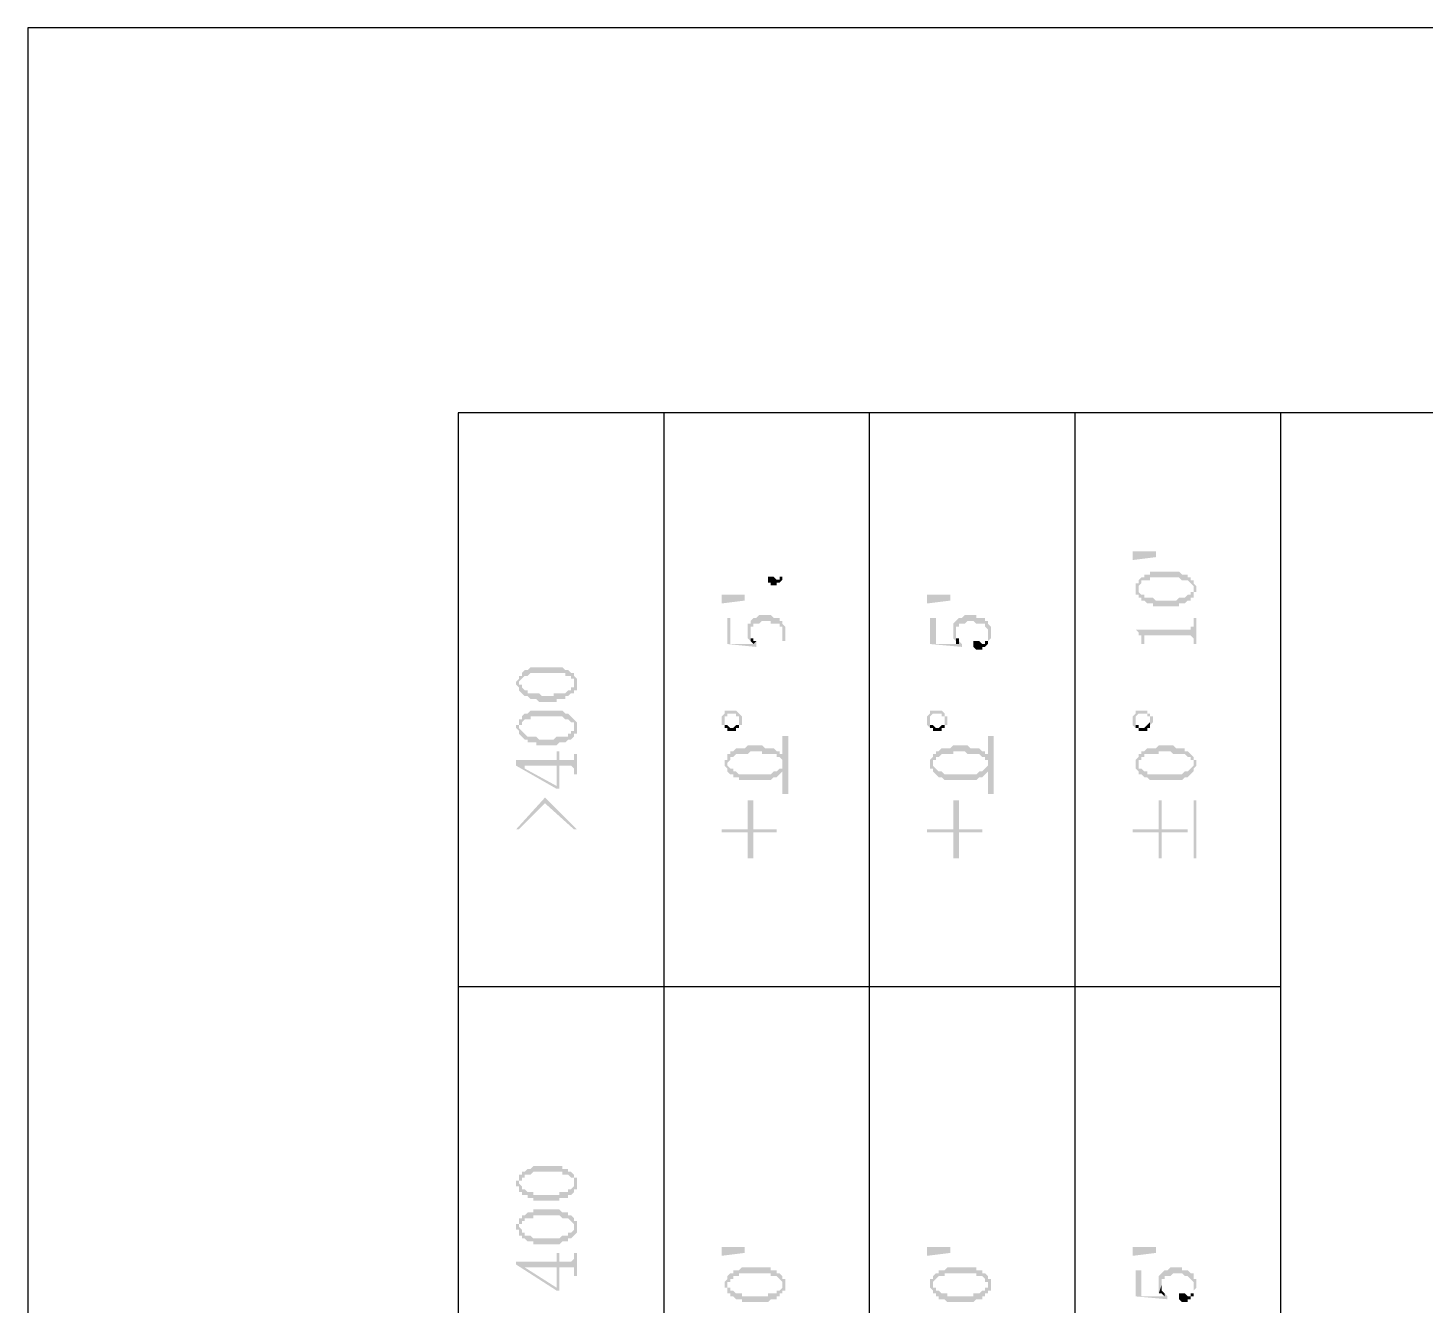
# Model space of a CAD drawing. Header units: millimetres. Extents: x 1448 to 2566, y 1057 to 1416.
# Drawn here: x 1692.69 to 1714.47, y 1395.66 to 1415.56 of the extents above; entities that cross this region are included whole.
import ezdxf

# ---------------------------------------------------------------- set-up
doc = ezdxf.new("R2010")
doc.units = ezdxf.units.MM

msp = doc.modelspace()

# ---------------------------------------------------------------- hatches: boundary and pattern name
at = {"transparency": 33554559}
for points in [[(1709.91393, 1407.40445), (1710.27498, 1407.40445), (1710.27498, 1407.31419), (1709.91393, 1407.26906)], [(1704.22727, 1406.96375), (1704.22727, 1406.91862), (1704.27241, 1406.91862), (1704.27241, 1406.87349), (1704.36267, 1406.87349), (1704.36267, 1406.91862), (1704.4078, 1406.91862), (1704.45293, 1406.96375), (1704.45293, 1407.14428), (1704.45293, 1407.05402), (1704.45293, 1407.00888), (1704.4078, 1407.00888), (1704.4078, 1406.96375), (1704.36267, 1406.96375), (1704.31754, 1407.00888), (1704.22727, 1407.00888)], [(1709.95906, 1406.81773), (1709.95906, 1406.7726), (1709.95906, 1406.72747), (1710.00419, 1406.72747), (1710.00419, 1406.68234), (1710.00419, 1406.81773), (1710.00419, 1406.86287), (1710.00419, 1406.86287), (1710.04932, 1406.908), (1710.04932, 1406.95313), (1710.18472, 1406.95313), (1710.18472, 1406.99826), (1710.63604, 1406.99826), (1710.68117, 1406.95313), (1710.77144, 1406.95313), (1710.81657, 1406.908), (1710.81657, 1406.908), (1710.8617, 1406.86287), (1710.8617, 1406.81773), (1710.8617, 1406.95313), (1710.81657, 1406.95313), (1710.81657, 1406.99826), (1710.77144, 1406.99826), (1710.77144, 1407.04339), (1710.68117, 1407.04339), (1710.63604, 1407.08853), (1710.18472, 1407.08853), (1710.18472, 1407.04339), (1710.09446, 1407.04339), (1710.09446, 1406.99826), (1710.04932, 1406.99826), (1710.00419, 1406.95313), (1710.00419, 1406.908), (1709.95906, 1406.908), (1709.95906, 1406.86287), (1709.95906, 1406.86287)], [(1710.00419, 1406.68234), (1710.04932, 1406.68234), (1710.04932, 1406.63721), (1710.09446, 1406.63721), (1710.13959, 1406.59207), (1710.22985, 1406.59207), (1710.22985, 1406.54694), (1710.63604, 1406.54694), (1710.63604, 1406.59207), (1710.72631, 1406.59207), (1710.77144, 1406.63721), (1710.81657, 1406.63721), (1710.81657, 1406.68234), (1710.8617, 1406.68234), (1710.8617, 1406.72747), (1710.8617, 1406.7726), (1710.90683, 1406.7726), (1710.90683, 1406.81773), (1710.90683, 1406.86287), (1710.90683, 1406.86287), (1710.8617, 1406.908), (1710.8617, 1406.95313), (1710.8617, 1406.81773), (1710.8617, 1406.7726), (1710.81657, 1406.7726), (1710.81657, 1406.72747), (1710.77144, 1406.72747), (1710.72631, 1406.68234), (1710.63604, 1406.68234), (1710.59091, 1406.63721), (1710.27498, 1406.63721), (1710.22985, 1406.68234), (1710.09446, 1406.68234), (1710.09446, 1406.72747), (1710.04932, 1406.72747), (1710.00419, 1406.7726), (1710.00419, 1406.81773), (1710.00419, 1406.81773)], [(1703.50516, 1406.72747), (1703.86622, 1406.72747), (1703.86622, 1406.63721), (1703.50516, 1406.59207)], [(1706.70954, 1406.72747), (1707.0706, 1406.72747), (1707.0706, 1406.63721), (1706.70954, 1406.59207)], [(1703.59542, 1406.36641), (1703.59542, 1405.96022), (1704.04674, 1405.91509), (1704.04674, 1405.96022), (1704.04674, 1406.00535), (1704.00161, 1405.96022), (1703.64055, 1405.96022), (1703.64055, 1406.36641)], [(1703.91135, 1406.18588), (1703.91135, 1406.09562), (1703.91135, 1406.05049), (1703.91135, 1406.05049), (1703.95648, 1406.00535), (1703.95648, 1406.14075), (1703.95648, 1406.23102), (1704.00161, 1406.23102), (1704.00161, 1406.27615), (1704.09188, 1406.27615), (1704.13701, 1406.32128), (1704.27241, 1406.32128), (1704.27241, 1406.27615), (1704.4078, 1406.27615), (1704.4078, 1406.23102), (1704.45293, 1406.23102), (1704.45293, 1406.18588), (1704.45293, 1406.14075), (1704.45293, 1406.00535), (1704.49807, 1406.00535), (1704.49807, 1406.05049), (1704.49807, 1406.14075), (1704.49807, 1406.18588), (1704.49807, 1406.23102), (1704.45293, 1406.27615), (1704.45293, 1406.32128), (1704.4078, 1406.32128), (1704.4078, 1406.36641), (1704.31754, 1406.36641), (1704.27241, 1406.41154), (1704.09188, 1406.41154), (1704.04674, 1406.36641), (1704.00161, 1406.36641), (1703.95648, 1406.32128), (1703.95648, 1406.27615), (1703.91135, 1406.27615), (1703.91135, 1406.23102)], [(1706.75467, 1406.36641), (1706.75467, 1405.96022), (1707.25113, 1405.91509), (1707.25113, 1405.96022), (1707.25113, 1405.96022), (1707.206, 1406.00535), (1707.206, 1405.96022), (1706.84494, 1405.96022), (1706.84494, 1406.36641)], [(1707.11573, 1406.18588), (1707.11573, 1406.09562), (1707.11573, 1406.05049), (1707.11573, 1406.05049), (1707.16086, 1406.00535), (1707.16086, 1406.14075), (1707.16086, 1406.23102), (1707.206, 1406.23102), (1707.206, 1406.27615), (1707.29626, 1406.27615), (1707.34139, 1406.32128), (1707.43166, 1406.32128), (1707.47679, 1406.27615), (1707.61219, 1406.27615), (1707.61219, 1406.23102), (1707.61219, 1406.23102), (1707.65732, 1406.18588), (1707.65732, 1406.14075), (1707.65732, 1406.00535), (1707.65732, 1406.00535), (1707.70245, 1406.05049), (1707.70245, 1406.14075), (1707.70245, 1406.18588), (1707.70245, 1406.23102), (1707.65732, 1406.27615), (1707.65732, 1406.32128), (1707.61219, 1406.32128), (1707.61219, 1406.36641), (1707.47679, 1406.36641), (1707.47679, 1406.41154), (1707.29626, 1406.41154), (1707.25113, 1406.36641), (1707.206, 1406.36641), (1707.16086, 1406.32128), (1707.16086, 1406.32128), (1707.11573, 1406.27615), (1707.11573, 1406.23102)], [(1709.95906, 1406.18588), (1709.95906, 1406.18588), (1710.00419, 1406.14075), (1710.00419, 1406.09562), (1710.04932, 1406.09562), (1710.04932, 1406.05049), (1710.04932, 1405.96022), (1710.09446, 1405.96022), (1710.09446, 1406.05049), (1710.09446, 1406.09562), (1710.81657, 1406.09562), (1710.8617, 1406.05049), (1710.8617, 1405.96022), (1710.90683, 1405.96022), (1710.90683, 1406.36641), (1710.8617, 1406.36641), (1710.8617, 1406.27615), (1710.8617, 1406.23102), (1710.81657, 1406.23102), (1710.81657, 1406.18588), (1710.77144, 1406.18588)], [(1703.95648, 1406.00535), (1703.95648, 1406.00535), (1704.00161, 1405.96022), (1704.00161, 1405.96022), (1704.04674, 1406.00535), (1704.00161, 1406.00535), (1704.00161, 1406.05049), (1703.95648, 1406.05049), (1703.95648, 1406.09562), (1703.95648, 1406.14075)], [(1707.16086, 1406.00535), (1707.16086, 1405.96022), (1707.206, 1405.96022), (1707.206, 1406.00535), (1707.206, 1406.05049), (1707.16086, 1406.05049), (1707.16086, 1406.09562), (1707.16086, 1406.14075)], [(1707.43166, 1405.96022), (1707.43166, 1405.91509), (1707.43166, 1405.91509), (1707.47679, 1405.86996), (1707.56705, 1405.86996), (1707.56705, 1405.91509), (1707.61219, 1405.91509), (1707.65732, 1405.96022), (1707.65732, 1406.14075), (1707.65732, 1406.05049), (1707.65732, 1406.00535), (1707.61219, 1406.00535), (1707.61219, 1405.96022), (1707.56705, 1405.96022), (1707.52192, 1406.00535), (1707.43166, 1406.00535)], [(1700.30077, 1405.32837), (1700.30077, 1405.32837), (1700.34591, 1405.28324), (1700.34591, 1405.23811), (1700.34591, 1405.3735), (1700.34591, 1405.3735), (1700.39104, 1405.41864), (1700.39104, 1405.41864), (1700.43617, 1405.46377), (1700.4813, 1405.46377), (1700.52643, 1405.5089), (1701.06802, 1405.5089), (1701.06802, 1405.46377), (1701.15829, 1405.46377), (1701.15829, 1405.41864), (1701.20342, 1405.41864), (1701.20342, 1405.3735), (1701.20342, 1405.32837), (1701.20342, 1405.5089), (1701.15829, 1405.5089), (1701.11315, 1405.55403), (1701.06802, 1405.55403), (1701.02289, 1405.59917), (1700.52643, 1405.59917), (1700.4813, 1405.55403), (1700.43617, 1405.55403), (1700.39104, 1405.5089), (1700.39104, 1405.46377), (1700.34591, 1405.46377), (1700.34591, 1405.41864), (1700.34591, 1405.41864), (1700.30077, 1405.3735)], [(1700.34591, 1405.23811), (1700.39104, 1405.19298), (1700.39104, 1405.19298), (1700.43617, 1405.14784), (1700.4813, 1405.14784), (1700.52643, 1405.10271), (1700.6167, 1405.10271), (1700.66183, 1405.05758), (1700.93262, 1405.05758), (1700.93262, 1405.10271), (1701.06802, 1405.10271), (1701.06802, 1405.14784), (1701.11315, 1405.14784), (1701.15829, 1405.19298), (1701.20342, 1405.19298), (1701.20342, 1405.23811), (1701.24855, 1405.23811), (1701.24855, 1405.28324), (1701.24855, 1405.32837), (1701.24855, 1405.3735), (1701.24855, 1405.41864), (1701.24855, 1405.41864), (1701.20342, 1405.46377), (1701.20342, 1405.32837), (1701.20342, 1405.28324), (1701.15829, 1405.28324), (1701.15829, 1405.23811), (1701.11315, 1405.23811), (1701.06802, 1405.19298), (1700.88749, 1405.19298), (1700.88749, 1405.14784), (1700.70696, 1405.14784), (1700.66183, 1405.19298), (1700.4813, 1405.19298), (1700.4813, 1405.23811), (1700.43617, 1405.23811), (1700.39104, 1405.28324), (1700.39104, 1405.32837), (1700.34591, 1405.32837)], [(1700.30077, 1404.65139), (1700.30077, 1404.65139), (1700.34591, 1404.60626), (1700.34591, 1404.56113), (1700.34591, 1404.65139), (1700.34591, 1404.69652), (1700.39104, 1404.69652), (1700.39104, 1404.74165), (1700.39104, 1404.74165), (1700.43617, 1404.78679), (1700.52643, 1404.78679), (1700.52643, 1404.83192), (1701.02289, 1404.83192), (1701.06802, 1404.78679), (1701.11315, 1404.78679), (1701.15829, 1404.74165), (1701.20342, 1404.74165), (1701.20342, 1404.69652), (1701.20342, 1404.65139), (1701.20342, 1404.78679), (1701.20342, 1404.78679), (1701.15829, 1404.83192), (1701.15829, 1404.83192), (1701.11315, 1404.87705), (1701.06802, 1404.87705), (1701.02289, 1404.92218), (1700.52643, 1404.92218), (1700.4813, 1404.87705), (1700.43617, 1404.87705), (1700.39104, 1404.83192), (1700.39104, 1404.78679), (1700.34591, 1404.78679), (1700.34591, 1404.74165), (1700.34591, 1404.69652), (1700.30077, 1404.69652)], [(1703.50516, 1404.78679), (1703.50516, 1404.74165), (1703.50516, 1404.69652), (1703.55029, 1404.69652), (1703.55029, 1404.65139), (1703.55029, 1404.78679), (1703.55029, 1404.83192), (1703.59542, 1404.83192), (1703.59542, 1404.87705), (1703.73082, 1404.87705), (1703.73082, 1404.83192), (1703.77595, 1404.83192), (1703.77595, 1404.65139), (1703.77595, 1404.69652), (1703.82108, 1404.69652), (1703.82108, 1404.74165), (1703.82108, 1404.78679), (1703.82108, 1404.83192), (1703.82108, 1404.83192), (1703.77595, 1404.87705), (1703.77595, 1404.87705), (1703.73082, 1404.92218), (1703.55029, 1404.92218), (1703.55029, 1404.87705), (1703.55029, 1404.87705), (1703.50516, 1404.83192), (1703.50516, 1404.83192)], [(1706.70954, 1404.78679), (1706.70954, 1404.74165), (1706.70954, 1404.69652), (1706.70954, 1404.69652), (1706.75467, 1404.65139), (1706.75467, 1404.78679), (1706.75467, 1404.83192), (1706.75467, 1404.83192), (1706.79981, 1404.87705), (1706.9352, 1404.87705), (1706.9352, 1404.83192), (1706.98034, 1404.83192), (1706.98034, 1404.65139), (1706.98034, 1404.69652), (1707.02547, 1404.69652), (1707.02547, 1404.74165), (1707.02547, 1404.78679), (1707.02547, 1404.83192), (1706.98034, 1404.83192), (1706.98034, 1404.87705), (1706.98034, 1404.87705), (1706.9352, 1404.92218), (1706.75467, 1404.92218), (1706.75467, 1404.87705), (1706.75467, 1404.87705), (1706.70954, 1404.83192), (1706.70954, 1404.83192)], [(1709.91393, 1404.78679), (1709.91393, 1404.74165), (1709.91393, 1404.69652), (1709.91393, 1404.69652), (1709.95906, 1404.65139), (1709.95906, 1404.78679), (1709.95906, 1404.83192), (1709.95906, 1404.83192), (1710.00419, 1404.87705), (1710.13959, 1404.87705), (1710.13959, 1404.83192), (1710.18472, 1404.83192), (1710.18472, 1404.65139), (1710.18472, 1404.69652), (1710.18472, 1404.69652), (1710.22985, 1404.74165), (1710.22985, 1404.78679), (1710.22985, 1404.83192), (1710.18472, 1404.83192), (1710.18472, 1404.87705), (1710.13959, 1404.87705), (1710.13959, 1404.92218), (1709.95906, 1404.92218), (1709.95906, 1404.87705), (1709.95906, 1404.87705), (1709.91393, 1404.83192), (1709.91393, 1404.83192)], [(1700.34591, 1404.56113), (1700.39104, 1404.51599), (1700.39104, 1404.51599), (1700.43617, 1404.47086), (1700.4813, 1404.47086), (1700.4813, 1404.42573), (1700.6167, 1404.42573), (1700.6167, 1404.3806), (1700.93262, 1404.3806), (1700.97776, 1404.42573), (1701.06802, 1404.42573), (1701.11315, 1404.47086), (1701.15829, 1404.47086), (1701.20342, 1404.51599), (1701.20342, 1404.56113), (1701.24855, 1404.56113), (1701.24855, 1404.60626), (1701.24855, 1404.65139), (1701.24855, 1404.69652), (1701.24855, 1404.74165), (1701.24855, 1404.74165), (1701.20342, 1404.78679), (1701.20342, 1404.65139), (1701.20342, 1404.60626), (1701.15829, 1404.60626), (1701.15829, 1404.56113), (1701.11315, 1404.56113), (1701.11315, 1404.51599), (1700.93262, 1404.51599), (1700.88749, 1404.47086), (1700.66183, 1404.47086), (1700.6167, 1404.51599), (1700.4813, 1404.51599), (1700.43617, 1404.56113), (1700.43617, 1404.56113), (1700.39104, 1404.60626), (1700.39104, 1404.60626), (1700.34591, 1404.65139), (1700.34591, 1404.65139)], [(1703.55029, 1404.65139), (1703.59542, 1404.65139), (1703.59542, 1404.60626), (1703.73082, 1404.60626), (1703.73082, 1404.65139), (1703.77595, 1404.65139), (1703.77595, 1404.78679), (1703.77595, 1404.74165), (1703.77595, 1404.69652), (1703.73082, 1404.69652), (1703.68569, 1404.65139), (1703.64055, 1404.65139), (1703.59542, 1404.69652), (1703.55029, 1404.69652), (1703.55029, 1404.78679), (1703.55029, 1404.78679)], [(1706.75467, 1404.65139), (1706.79981, 1404.65139), (1706.79981, 1404.60626), (1706.9352, 1404.60626), (1706.9352, 1404.65139), (1706.98034, 1404.65139), (1706.98034, 1404.78679), (1706.98034, 1404.74165), (1706.98034, 1404.69652), (1706.9352, 1404.69652), (1706.89007, 1404.65139), (1706.84494, 1404.65139), (1706.79981, 1404.69652), (1706.75467, 1404.69652), (1706.75467, 1404.78679), (1706.75467, 1404.78679)], [(1709.95906, 1404.65139), (1710.00419, 1404.65139), (1710.00419, 1404.60626), (1710.13959, 1404.60626), (1710.13959, 1404.65139), (1710.18472, 1404.65139), (1710.18472, 1404.78679), (1710.18472, 1404.74165), (1710.18472, 1404.74165), (1710.13959, 1404.69652), (1710.13959, 1404.69652), (1710.09446, 1404.65139), (1710.00419, 1404.65139), (1710.00419, 1404.69652), (1709.95906, 1404.69652), (1709.95906, 1404.78679), (1709.95906, 1404.78679)], [(1703.55029, 1404.1098), (1703.55029, 1404.06467), (1703.55029, 1404.06467), (1703.59542, 1404.01954), (1703.59542, 1403.97441), (1703.59542, 1404.1098), (1703.59542, 1404.1098), (1703.64055, 1404.15494), (1703.64055, 1404.20007), (1703.68569, 1404.20007), (1703.73082, 1404.2452), (1703.91135, 1404.2452), (1703.95648, 1404.29033), (1704.13701, 1404.29033), (1704.13701, 1404.2452), (1704.36267, 1404.2452), (1704.36267, 1404.20007), (1704.4078, 1404.20007), (1704.45293, 1404.15494), (1704.45293, 1404.1098), (1704.45293, 1404.2452), (1704.4078, 1404.2452), (1704.4078, 1404.29033), (1704.36267, 1404.29033), (1704.31754, 1404.33546), (1704.18214, 1404.33546), (1704.13701, 1404.3806), (1703.91135, 1404.3806), (1703.86622, 1404.33546), (1703.73082, 1404.33546), (1703.68569, 1404.29033), (1703.64055, 1404.29033), (1703.64055, 1404.2452), (1703.59542, 1404.2452), (1703.59542, 1404.20007), (1703.59542, 1404.15494), (1703.55029, 1404.15494)], [(1704.5432, 1403.62397), (1704.5432, 1404.52661), (1704.45293, 1404.52661), (1704.45293, 1403.62397)], [(1706.75467, 1404.1098), (1706.75467, 1404.06467), (1706.75467, 1404.01954), (1706.79981, 1404.01954), (1706.79981, 1403.97441), (1706.79981, 1404.1098), (1706.79981, 1404.15494), (1706.84494, 1404.15494), (1706.84494, 1404.20007), (1706.89007, 1404.20007), (1706.9352, 1404.2452), (1707.11573, 1404.2452), (1707.11573, 1404.29033), (1707.29626, 1404.29033), (1707.34139, 1404.2452), (1707.52192, 1404.2452), (1707.56705, 1404.20007), (1707.61219, 1404.20007), (1707.61219, 1404.15494), (1707.65732, 1404.15494), (1707.65732, 1404.1098), (1707.65732, 1404.2452), (1707.61219, 1404.2452), (1707.61219, 1404.29033), (1707.56705, 1404.29033), (1707.52192, 1404.33546), (1707.38653, 1404.33546), (1707.34139, 1404.3806), (1707.11573, 1404.3806), (1707.0706, 1404.33546), (1706.9352, 1404.33546), (1706.89007, 1404.29033), (1706.84494, 1404.29033), (1706.84494, 1404.2452), (1706.79981, 1404.2452), (1706.79981, 1404.20007), (1706.79981, 1404.20007), (1706.75467, 1404.15494)], [(1707.74758, 1403.62397), (1707.74758, 1404.52661), (1707.65732, 1404.52661), (1707.65732, 1403.62397)], [(1709.95906, 1404.1098), (1709.95906, 1404.06467), (1709.95906, 1404.01954), (1709.95906, 1404.01954), (1710.00419, 1403.97441), (1710.00419, 1404.1098), (1710.00419, 1404.15494), (1710.04932, 1404.15494), (1710.04932, 1404.20007), (1710.09446, 1404.20007), (1710.09446, 1404.2452), (1710.32012, 1404.2452), (1710.32012, 1404.29033), (1710.50065, 1404.29033), (1710.54578, 1404.2452), (1710.72631, 1404.2452), (1710.77144, 1404.20007), (1710.81657, 1404.20007), (1710.81657, 1404.15494), (1710.8617, 1404.15494), (1710.8617, 1404.1098), (1710.8617, 1404.20007), (1710.81657, 1404.2452), (1710.81657, 1404.2452), (1710.77144, 1404.29033), (1710.72631, 1404.29033), (1710.72631, 1404.33546), (1710.59091, 1404.33546), (1710.54578, 1404.3806), (1710.32012, 1404.3806), (1710.27498, 1404.33546), (1710.13959, 1404.33546), (1710.09446, 1404.29033), (1710.04932, 1404.29033), (1710.04932, 1404.2452), (1710.00419, 1404.2452), (1710.00419, 1404.20007), (1710.00419, 1404.20007), (1709.95906, 1404.15494)], [(1700.30077, 1404.15494), (1700.30077, 1404.06467), (1700.93262, 1403.70361), (1700.97776, 1403.70361), (1700.97776, 1404.06467), (1701.15829, 1404.06467), (1701.20342, 1404.01954), (1701.20342, 1403.92927), (1701.24855, 1403.92927), (1701.24855, 1404.2452), (1701.20342, 1404.2452), (1701.20342, 1404.20007), (1701.20342, 1404.15494), (1700.97776, 1404.15494), (1700.97776, 1404.29033), (1700.93262, 1404.29033), (1700.93262, 1403.74875), (1700.43617, 1404.01954), (1700.43617, 1404.06467)], [(1700.30077, 1404.15494), (1700.43617, 1404.06467), (1700.93262, 1404.06467), (1700.93262, 1403.74875), (1700.93262, 1404.15494)], [(1703.59542, 1403.97441), (1703.64055, 1403.92927), (1703.68569, 1403.92927), (1703.68569, 1403.88414), (1703.77595, 1403.88414), (1703.77595, 1403.83901), (1704.27241, 1403.83901), (1704.31754, 1403.88414), (1704.36267, 1403.88414), (1704.4078, 1403.92927), (1704.4078, 1403.92927), (1704.45293, 1403.97441), (1704.45293, 1404.01954), (1704.49807, 1404.01954), (1704.49807, 1404.06467), (1704.49807, 1404.1098), (1704.49807, 1404.15494), (1704.49807, 1404.15494), (1704.45293, 1404.20007), (1704.45293, 1404.06467), (1704.45293, 1404.01954), (1704.4078, 1404.01954), (1704.36267, 1403.97441), (1704.31754, 1403.97441), (1704.27241, 1403.92927), (1703.77595, 1403.92927), (1703.73082, 1403.97441), (1703.68569, 1403.97441), (1703.68569, 1404.01954), (1703.64055, 1404.01954), (1703.59542, 1404.06467), (1703.59542, 1404.1098)], [(1706.79981, 1403.97441), (1706.84494, 1403.92927), (1706.84494, 1403.92927), (1706.89007, 1403.88414), (1706.9352, 1403.88414), (1706.98034, 1403.83901), (1707.47679, 1403.83901), (1707.52192, 1403.88414), (1707.56705, 1403.88414), (1707.61219, 1403.92927), (1707.61219, 1403.92927), (1707.65732, 1403.97441), (1707.65732, 1404.01954), (1707.70245, 1404.01954), (1707.70245, 1404.06467), (1707.70245, 1404.1098), (1707.70245, 1404.15494), (1707.70245, 1404.15494), (1707.65732, 1404.20007), (1707.65732, 1404.06467), (1707.65732, 1404.06467), (1707.61219, 1404.01954), (1707.61219, 1404.01954), (1707.56705, 1403.97441), (1707.52192, 1403.97441), (1707.47679, 1403.92927), (1706.98034, 1403.92927), (1706.9352, 1403.97441), (1706.89007, 1403.97441), (1706.84494, 1404.01954), (1706.84494, 1404.01954), (1706.79981, 1404.06467), (1706.79981, 1404.1098)], [(1710.00419, 1403.97441), (1710.00419, 1403.92927), (1710.04932, 1403.92927), (1710.09446, 1403.88414), (1710.13959, 1403.88414), (1710.18472, 1403.83901), (1710.68117, 1403.83901), (1710.72631, 1403.88414), (1710.77144, 1403.88414), (1710.81657, 1403.92927), (1710.81657, 1403.92927), (1710.8617, 1403.97441), (1710.8617, 1404.01954), (1710.8617, 1404.01954), (1710.90683, 1404.06467), (1710.90683, 1404.1098), (1710.90683, 1404.15494), (1710.8617, 1404.15494), (1710.8617, 1404.20007), (1710.8617, 1404.06467), (1710.8617, 1404.06467), (1710.81657, 1404.01954), (1710.81657, 1404.01954), (1710.77144, 1403.97441), (1710.72631, 1403.97441), (1710.68117, 1403.92927), (1710.13959, 1403.92927), (1710.13959, 1403.97441), (1710.09446, 1403.97441), (1710.04932, 1404.01954), (1710.00419, 1404.01954), (1710.00419, 1404.06467), (1710.00419, 1404.1098)], [(1700.30077, 1403.07176), (1700.34591, 1403.07176), (1700.7521, 1403.47795), (1701.20342, 1403.07176), (1701.24855, 1403.07176), (1700.7521, 1403.56822)], [(1703.50516, 1403.07176), (1703.50516, 1403.02663), (1703.91135, 1403.02663), (1703.91135, 1402.62044), (1704.00161, 1402.62044), (1704.00161, 1403.02663), (1704.36267, 1403.02663), (1704.36267, 1403.07176), (1704.00161, 1403.07176), (1704.00161, 1403.52309), (1703.91135, 1403.52309), (1703.91135, 1403.07176)], [(1706.70954, 1403.07176), (1706.70954, 1403.02663), (1707.11573, 1403.02663), (1707.11573, 1402.62044), (1707.206, 1402.62044), (1707.206, 1403.02663), (1707.56705, 1403.02663), (1707.56705, 1403.07176), (1707.206, 1403.07176), (1707.206, 1403.52309), (1707.11573, 1403.52309), (1707.11573, 1403.07176)], [(1709.91393, 1403.07176), (1709.91393, 1403.02663), (1710.32012, 1403.02663), (1710.32012, 1402.62044), (1710.36525, 1402.62044), (1710.36525, 1403.02663), (1710.77144, 1403.02663), (1710.77144, 1403.07176), (1710.36525, 1403.07176), (1710.36525, 1403.52309), (1710.32012, 1403.52309), (1710.32012, 1403.07176)], [(1710.90683, 1402.62044), (1710.90683, 1403.52309), (1710.8617, 1403.52309), (1710.8617, 1402.62044)], [(1700.30077, 1397.55423), (1700.30077, 1397.5091), (1700.34591, 1397.5091), (1700.34591, 1397.46397), (1700.34591, 1397.41883), (1700.34591, 1397.55423), (1700.34591, 1397.59936), (1700.39104, 1397.59936), (1700.39104, 1397.6445), (1700.43617, 1397.6445), (1700.43617, 1397.68963), (1700.52643, 1397.68963), (1700.57157, 1397.73476), (1701.02289, 1397.73476), (1701.02289, 1397.68963), (1701.11315, 1397.68963), (1701.15829, 1397.6445), (1701.20342, 1397.6445), (1701.20342, 1397.59936), (1701.20342, 1397.55423), (1701.20342, 1397.68963), (1701.20342, 1397.68963), (1701.15829, 1397.73476), (1701.11315, 1397.73476), (1701.11315, 1397.77989), (1701.02289, 1397.77989), (1701.02289, 1397.82502), (1700.57157, 1397.82502), (1700.52643, 1397.77989), (1700.4813, 1397.77989), (1700.43617, 1397.73476), (1700.39104, 1397.73476), (1700.39104, 1397.68963), (1700.34591, 1397.68963), (1700.34591, 1397.6445), (1700.34591, 1397.59936), (1700.30077, 1397.59936)], [(1700.34591, 1397.41883), (1700.39104, 1397.41883), (1700.39104, 1397.3737), (1700.4813, 1397.3737), (1700.4813, 1397.32857), (1700.57157, 1397.32857), (1700.57157, 1397.28344), (1700.97776, 1397.28344), (1700.97776, 1397.32857), (1701.11315, 1397.32857), (1701.11315, 1397.3737), (1701.15829, 1397.3737), (1701.20342, 1397.41883), (1701.20342, 1397.46397), (1701.24855, 1397.46397), (1701.24855, 1397.5091), (1701.24855, 1397.55423), (1701.24855, 1397.59936), (1701.24855, 1397.6445), (1701.20342, 1397.6445), (1701.20342, 1397.68963), (1701.20342, 1397.55423), (1701.20342, 1397.5091), (1701.20342, 1397.5091), (1701.15829, 1397.46397), (1701.11315, 1397.46397), (1701.11315, 1397.41883), (1700.97776, 1397.41883), (1700.97776, 1397.3737), (1700.57157, 1397.3737), (1700.57157, 1397.41883), (1700.4813, 1397.41883), (1700.43617, 1397.46397), (1700.39104, 1397.46397), (1700.39104, 1397.5091), (1700.39104, 1397.5091), (1700.34591, 1397.55423), (1700.34591, 1397.55423)], [(1700.30077, 1396.87725), (1700.30077, 1396.83212), (1700.34591, 1396.83212), (1700.34591, 1396.78698), (1700.34591, 1396.74185), (1700.34591, 1396.87725), (1700.34591, 1396.92238), (1700.39104, 1396.92238), (1700.39104, 1396.96751), (1700.43617, 1396.96751), (1700.43617, 1397.01264), (1700.57157, 1397.01264), (1700.57157, 1397.05778), (1700.97776, 1397.05778), (1701.02289, 1397.01264), (1701.11315, 1397.01264), (1701.15829, 1396.96751), (1701.15829, 1396.96751), (1701.20342, 1396.92238), (1701.20342, 1396.87725), (1701.20342, 1397.01264), (1701.20342, 1397.01264), (1701.15829, 1397.05778), (1701.11315, 1397.05778), (1701.11315, 1397.10291), (1701.02289, 1397.10291), (1700.97776, 1397.14804), (1700.57157, 1397.14804), (1700.57157, 1397.10291), (1700.4813, 1397.10291), (1700.43617, 1397.05778), (1700.39104, 1397.05778), (1700.39104, 1397.01264), (1700.34591, 1397.01264), (1700.34591, 1396.96751), (1700.34591, 1396.92238), (1700.30077, 1396.92238)], [(1700.34591, 1396.74185), (1700.39104, 1396.74185), (1700.39104, 1396.69672), (1700.43617, 1396.69672), (1700.4813, 1396.65159), (1700.57157, 1396.65159), (1700.57157, 1396.60646), (1700.97776, 1396.60646), (1701.02289, 1396.65159), (1701.11315, 1396.65159), (1701.11315, 1396.69672), (1701.15829, 1396.69672), (1701.20342, 1396.74185), (1701.20342, 1396.74185), (1701.24855, 1396.78698), (1701.24855, 1396.83212), (1701.24855, 1396.87725), (1701.24855, 1396.92238), (1701.24855, 1396.96751), (1701.20342, 1396.96751), (1701.20342, 1397.01264), (1701.20342, 1396.87725), (1701.20342, 1396.83212), (1701.20342, 1396.83212), (1701.15829, 1396.78698), (1701.11315, 1396.78698), (1701.11315, 1396.74185), (1701.02289, 1396.74185), (1700.97776, 1396.69672), (1700.57157, 1396.69672), (1700.52643, 1396.74185), (1700.43617, 1396.74185), (1700.43617, 1396.78698), (1700.39104, 1396.78698), (1700.39104, 1396.83212), (1700.39104, 1396.83212), (1700.34591, 1396.87725), (1700.34591, 1396.87725)], [(1703.50516, 1396.56132), (1703.86622, 1396.56132), (1703.86622, 1396.47106), (1703.50516, 1396.42593)], [(1706.70954, 1396.56132), (1707.0706, 1396.56132), (1707.0706, 1396.47106), (1706.70954, 1396.42593)], [(1709.91393, 1396.56132), (1710.27498, 1396.56132), (1710.27498, 1396.47106), (1709.91393, 1396.42593)], [(1700.30077, 1396.33566), (1700.30077, 1396.29053), (1700.93262, 1395.88434), (1700.97776, 1395.88434), (1700.97776, 1396.2454), (1701.20342, 1396.2454), (1701.20342, 1396.20027), (1701.20342, 1396.11), (1701.24855, 1396.11), (1701.24855, 1396.47106), (1701.20342, 1396.47106), (1701.20342, 1396.42593), (1701.20342, 1396.38079), (1701.20342, 1396.38079), (1701.15829, 1396.33566), (1700.97776, 1396.33566), (1700.97776, 1396.47106), (1700.93262, 1396.47106), (1700.93262, 1395.92947), (1700.43617, 1396.2454), (1700.43617, 1396.2454)], [(1700.30077, 1396.33566), (1700.43617, 1396.2454), (1700.93262, 1396.2454), (1700.93262, 1395.92947), (1700.93262, 1396.33566)], [(1703.55029, 1395.9746), (1703.55029, 1395.92947), (1703.59542, 1395.92947), (1703.59542, 1395.88434), (1703.59542, 1395.83921), (1703.59542, 1395.9746), (1703.59542, 1396.01974), (1703.64055, 1396.01974), (1703.64055, 1396.06487), (1703.68569, 1396.06487), (1703.68569, 1396.11), (1703.77595, 1396.11), (1703.77595, 1396.15513), (1704.27241, 1396.15513), (1704.27241, 1396.11), (1704.36267, 1396.11), (1704.4078, 1396.06487), (1704.4078, 1396.06487), (1704.45293, 1396.01974), (1704.45293, 1395.9746), (1704.45293, 1396.11), (1704.45293, 1396.11), (1704.4078, 1396.15513), (1704.36267, 1396.15513), (1704.36267, 1396.20027), (1704.27241, 1396.20027), (1704.27241, 1396.2454), (1703.82108, 1396.2454), (1703.77595, 1396.20027), (1703.68569, 1396.20027), (1703.68569, 1396.15513), (1703.64055, 1396.15513), (1703.59542, 1396.11), (1703.59542, 1396.06487), (1703.59542, 1396.06487), (1703.55029, 1396.01974), (1703.55029, 1396.01974)], [(1703.59542, 1395.83921), (1703.64055, 1395.83921), (1703.64055, 1395.79408), (1703.68569, 1395.79408), (1703.73082, 1395.74894), (1703.82108, 1395.74894), (1703.82108, 1395.70381), (1704.22727, 1395.70381), (1704.27241, 1395.74894), (1704.36267, 1395.74894), (1704.36267, 1395.79408), (1704.4078, 1395.79408), (1704.4078, 1395.83921), (1704.45293, 1395.83921), (1704.45293, 1395.88434), (1704.49807, 1395.88434), (1704.49807, 1395.9746), (1704.49807, 1396.01974), (1704.49807, 1396.06487), (1704.45293, 1396.06487), (1704.45293, 1396.11), (1704.45293, 1395.9746), (1704.45293, 1395.92947), (1704.45293, 1395.92947), (1704.4078, 1395.88434), (1704.36267, 1395.88434), (1704.36267, 1395.83921), (1704.22727, 1395.83921), (1704.22727, 1395.79408), (1703.82108, 1395.79408), (1703.82108, 1395.83921), (1703.73082, 1395.83921), (1703.68569, 1395.88434), (1703.64055, 1395.88434), (1703.64055, 1395.92947), (1703.59542, 1395.92947), (1703.59542, 1395.9746), (1703.59542, 1395.9746)], [(1706.75467, 1395.9746), (1706.75467, 1395.92947), (1706.75467, 1395.92947), (1706.79981, 1395.88434), (1706.79981, 1395.83921), (1706.79981, 1395.9746), (1706.79981, 1396.01974), (1706.79981, 1396.01974), (1706.84494, 1396.06487), (1706.84494, 1396.06487), (1706.89007, 1396.11), (1706.98034, 1396.11), (1706.98034, 1396.15513), (1707.47679, 1396.15513), (1707.47679, 1396.11), (1707.56705, 1396.11), (1707.61219, 1396.06487), (1707.61219, 1396.01974), (1707.65732, 1396.01974), (1707.65732, 1395.9746), (1707.65732, 1396.11), (1707.65732, 1396.11), (1707.61219, 1396.15513), (1707.56705, 1396.15513), (1707.56705, 1396.20027), (1707.47679, 1396.20027), (1707.47679, 1396.2454), (1707.02547, 1396.2454), (1706.98034, 1396.20027), (1706.89007, 1396.20027), (1706.89007, 1396.15513), (1706.84494, 1396.15513), (1706.79981, 1396.11), (1706.79981, 1396.06487), (1706.75467, 1396.06487), (1706.75467, 1396.01974), (1706.75467, 1396.01974)], [(1706.79981, 1395.83921), (1706.84494, 1395.83921), (1706.84494, 1395.79408), (1706.89007, 1395.79408), (1706.89007, 1395.74894), (1706.98034, 1395.74894), (1707.02547, 1395.70381), (1707.43166, 1395.70381), (1707.47679, 1395.74894), (1707.56705, 1395.74894), (1707.56705, 1395.79408), (1707.61219, 1395.79408), (1707.61219, 1395.83921), (1707.65732, 1395.83921), (1707.65732, 1395.88434), (1707.70245, 1395.88434), (1707.70245, 1395.9746), (1707.70245, 1396.01974), (1707.70245, 1396.06487), (1707.65732, 1396.06487), (1707.65732, 1396.11), (1707.65732, 1395.9746), (1707.65732, 1395.92947), (1707.61219, 1395.92947), (1707.61219, 1395.88434), (1707.56705, 1395.88434), (1707.52192, 1395.83921), (1707.43166, 1395.83921), (1707.43166, 1395.79408), (1707.02547, 1395.79408), (1707.02547, 1395.83921), (1706.9352, 1395.83921), (1706.89007, 1395.88434), (1706.84494, 1395.88434), (1706.84494, 1395.92947), (1706.79981, 1395.92947), (1706.79981, 1395.9746), (1706.79981, 1395.9746)], [(1709.95906, 1396.20027), (1709.95906, 1395.79408), (1710.45551, 1395.74894), (1710.45551, 1395.79408), (1710.45551, 1395.79408), (1710.41038, 1395.83921), (1710.41038, 1395.79408), (1710.04932, 1395.79408), (1710.04932, 1396.20027)], [(1710.32012, 1396.01974), (1710.32012, 1395.9746), (1710.32012, 1395.88434), (1710.32012, 1395.83921), (1710.36525, 1395.9746), (1710.36525, 1396.06487), (1710.41038, 1396.06487), (1710.41038, 1396.11), (1710.50065, 1396.11), (1710.54578, 1396.15513), (1710.68117, 1396.15513), (1710.72631, 1396.11), (1710.77144, 1396.11), (1710.81657, 1396.06487), (1710.81657, 1396.06487), (1710.8617, 1396.01974), (1710.8617, 1395.9746), (1710.8617, 1395.83921), (1710.8617, 1395.88434), (1710.90683, 1395.92947), (1710.90683, 1395.9746), (1710.90683, 1396.06487), (1710.8617, 1396.06487), (1710.8617, 1396.11), (1710.8617, 1396.15513), (1710.81657, 1396.15513), (1710.77144, 1396.20027), (1710.68117, 1396.20027), (1710.68117, 1396.2454), (1710.50065, 1396.2454), (1710.45551, 1396.20027), (1710.41038, 1396.20027), (1710.36525, 1396.15513), (1710.36525, 1396.15513), (1710.32012, 1396.11), (1710.32012, 1396.06487)], [(1710.32012, 1395.83921), (1710.36525, 1395.83921), (1710.41038, 1395.79408), (1710.41038, 1395.83921), (1710.41038, 1395.83921), (1710.36525, 1395.88434), (1710.36525, 1395.92947), (1710.36525, 1395.9746)], [(1710.63604, 1395.79408), (1710.63604, 1395.74894), (1710.63604, 1395.74894), (1710.68117, 1395.70381), (1710.77144, 1395.70381), (1710.77144, 1395.74894), (1710.81657, 1395.74894), (1710.81657, 1395.79408), (1710.8617, 1395.79408), (1710.8617, 1395.9746), (1710.8617, 1395.92947), (1710.8617, 1395.83921), (1710.81657, 1395.83921), (1710.81657, 1395.79408), (1710.77144, 1395.79408), (1710.72631, 1395.83921), (1710.63604, 1395.83921)]]:
    msp.add_hatch(color=256, dxfattribs=at).paths.add_polyline_path(points)

# ---------------------------------------------------------------- linework, layer by layer
for p, q in [((2108.65355, 1409.56132), (1699.39805, 1409.56132)), ((1699.39805, 1409.56132), (1699.39805, 1122.82038))]:
    msp.add_line(p, q)
msp.add_lwpolyline([(2112.69159, 1118.56132), (2112.69159, 1415.56132), (1692.69159, 1415.56132), (1692.69159, 1118.56132)], close=True)
for points in [[(1702.60251, 1409.56132), (1702.60251, 1335.64707)], [(1705.8069, 1409.56132), (1705.8069, 1335.64707)], [(1709.01128, 1409.56132), (1709.01128, 1335.64707)], [(1712.21567, 1409.56132), (1712.21567, 1122.82038)], [(1699.39813, 1400.62322), (1712.21567, 1400.62322)]]:
    msp.add_lwpolyline(points)

doc.saveas('drawing.dxf')
